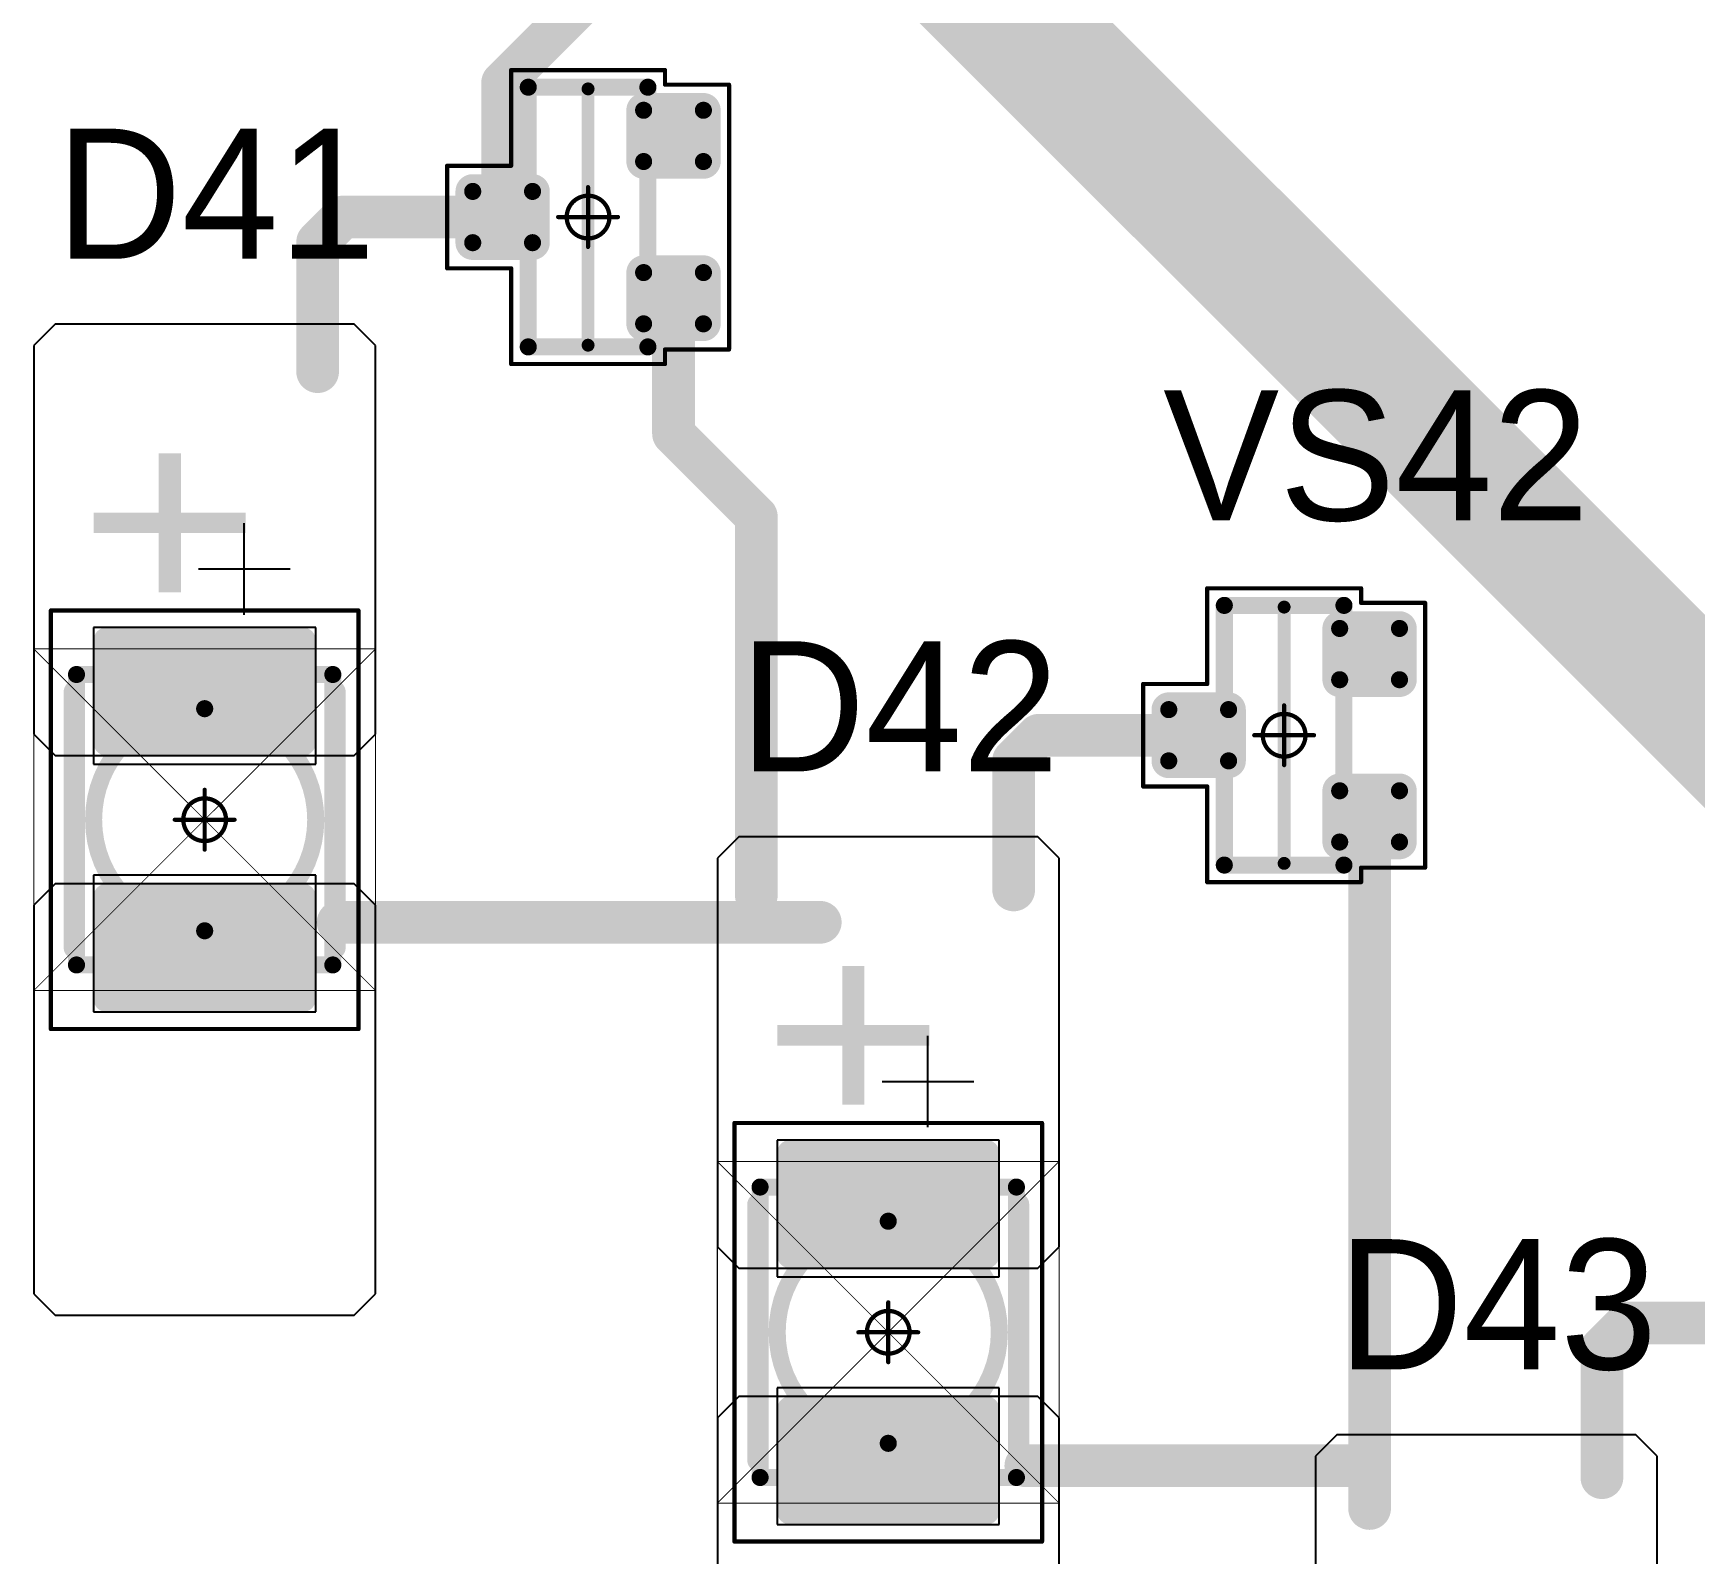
# Model space of a CAD drawing. Header units: millimetres. Extents: x 0 to 1769, y 431 to 1001.
# Drawn here: x 1496.93 to 1516.38, y 579.94 to 597.73 of the extents above; entities that cross this region are included whole.
import ezdxf

# ---------------------------------------------------------------- set-up
doc = ezdxf.new("R2010")
doc.units = ezdxf.units.MM
for name, color, linetype in [('Mechanical13', 56, 'Continuous'), ('Mechanical15', 56, 'Continuous'), ('Mechanical9', 56, 'Continuous'), ('TopLayer', 1, 'Continuous'), ('TopOverlay', 2, 'Continuous'), ('TopPaste', 8, 'Continuous'), ('TopSolder', 216, 'Continuous')]:
    doc.layers.add(name, color=color, linetype=linetype)

# ---------------------------------------------------------------- blocks, each defined once
blk = doc.blocks.new('SOT23_97')
at = {"layer": 'Mechanical13', "const_width": 0.2}
for points in [[(-0.7, 1.52), (-0.7, -1.52)], [(0.7, 1.52), (-0.7, 1.52)], [(0.7, 1.52), (0.7, -1.52)], [(0.7, -1.52), (-0.7, -1.52)]]:
    blk.add_lwpolyline(points, dxfattribs=at)
at = {"layer": 'Mechanical13', "const_width": 0.1}
for points in [[(-0.75, 1.52, 1), (-0.65, 1.52, 1)], [(-0.75, 1.52, 1), (-0.65, 1.52, 1)], [(0.65, 1.52, 1), (0.75, 1.52, 1)], [(0.65, 1.52, 1), (0.75, 1.52, 1)], [(-0.75, -1.52, 1), (-0.65, -1.52, 1)], [(-0.75, -1.52, 1), (-0.65, -1.52, 1)], [(0.65, -1.52, 1), (0.75, -1.52, 1)], [(0.65, -1.52, 1), (0.75, -1.52, 1)]]:
    blk.add_lwpolyline(points, format="xyb", close=True, dxfattribs=at)
at = {"layer": 'Mechanical15', "const_width": 0.05}
for points in [[(-0.9, 1.55), (-1.65, 1.55)], [(-1.65, 1.55), (-1.65, -1.55)], [(0.9, 1.72), (-0.9, 1.72)], [(-0.9, 1.72), (-0.9, 1.55)], [(0.9, 1.72), (0.9, 0.6)], [(1.65, 0.6), (0.9, 0.6)], [(1.65, 0.6), (1.65, -0.6)], [(0, 0.35), (0, -0.35)], [(0.35, 0), (-0.35, 0)], [(0.9, -0.6), (0.9, -1.72)], [(1.65, -0.6), (0.9, -0.6)], [(-0.9, -1.55), (-1.65, -1.55)], [(-0.9, -1.55), (-0.9, -1.72)], [(0.9, -1.72), (-0.9, -1.72)]]:
    blk.add_lwpolyline(points, dxfattribs=at)
at = {"layer": 'Mechanical15'}
for points, const_width in [([(-1.662, 1.55, 1), (-1.637, 1.55, 1)], 0.025), ([(-1.662, 1.55, 1), (-1.637, 1.55, 1)], 0.025), ([(-0.913, 1.72, 1), (-0.888, 1.72, 1)], 0.025), ([(-0.913, 1.72, 1), (-0.888, 1.72, 1)], 0.025), ([(-0.913, 1.55, 1), (-0.888, 1.55, 1)], 0.025), ([(-0.913, 1.55, 1), (-0.888, 1.55, 1)], 0.025), ([(0.888, 1.72, 1), (0.913, 1.72, 1)], 0.025), ([(0.888, 1.72, 1), (0.913, 1.72, 1)], 0.025), ([(0.888, 0.6, 1), (0.913, 0.6, 1)], 0.025), ([(0.888, 0.6, 1), (0.913, 0.6, 1)], 0.025), ([(1.637, 0.6, 1), (1.662, 0.6, 1)], 0.025), ([(1.637, 0.6, 1), (1.662, 0.6, 1)], 0.025), ([(0.25, 0, 1), (-0.25, 0, 1)], 0.05), ([(-0.012, 0.35, 1), (0.012, 0.35, 1)], 0.025), ([(-0.362, 0, 1), (-0.337, 0, 1)], 0.025), ([(-0.262, 0, 1), (-0.238, 0, 1)], 0.025), ([(0.238, 0, 1), (0.262, 0, 1)], 0.025), ([(0.337, 0, 1), (0.362, 0, 1)], 0.025), ([(-0.012, -0.35, 1), (0.012, -0.35, 1)], 0.025), ([(0.888, -0.6, 1), (0.913, -0.6, 1)], 0.025), ([(0.888, -0.6, 1), (0.913, -0.6, 1)], 0.025), ([(1.637, -0.6, 1), (1.662, -0.6, 1)], 0.025), ([(1.637, -0.6, 1), (1.662, -0.6, 1)], 0.025), ([(-1.662, -1.55, 1), (-1.637, -1.55, 1)], 0.025), ([(-1.662, -1.55, 1), (-1.637, -1.55, 1)], 0.025), ([(-0.913, -1.55, 1), (-0.888, -1.55, 1)], 0.025), ([(-0.913, -1.55, 1), (-0.888, -1.55, 1)], 0.025), ([(-0.913, -1.72, 1), (-0.888, -1.72, 1)], 0.025), ([(-0.913, -1.72, 1), (-0.888, -1.72, 1)], 0.025), ([(0.888, -1.72, 1), (0.913, -1.72, 1)], 0.025), ([(0.888, -1.72, 1), (0.913, -1.72, 1)], 0.025)]:
    blk.add_lwpolyline(points, format="xyb", close=True, dxfattribs=dict(at, const_width=const_width))
at = {"layer": 'TopLayer', "const_width": 0.1}
for points in [[(-1.4, 1.25, 1), (-1.3, 1.25, 1)], [(-0.7, 1.25, 1), (-0.6, 1.25, 1)], [(-1.4, 0.65, 1), (-1.3, 0.65, 1)], [(-0.7, 0.65, 1), (-0.6, 0.65, 1)], [(0.6, 0.3, 1), (0.7, 0.3, 1)], [(1.3, 0.3, 1), (1.4, 0.3, 1)], [(0.6, -0.3, 1), (0.7, -0.3, 1)], [(1.3, -0.3, 1), (1.4, -0.3, 1)], [(-1.4, -0.65, 1), (-1.3, -0.65, 1)], [(-0.7, -0.65, 1), (-0.6, -0.65, 1)], [(-1.4, -1.25, 1), (-1.3, -1.25, 1)], [(-0.7, -1.25, 1), (-0.6, -1.25, 1)]]:
    blk.add_lwpolyline(points, format="xyb", close=True, dxfattribs=at)
at = {"layer": 'TopLayer'}
for points in [[(-1.45, 1.25), (-1.45, 0.65), (-0.55, 1.25), (-0.55, 0.65)], [(-1.35, 1.35), (-1.35, 0.55), (-0.65, 1.35), (-0.65, 0.55)], [(0.65, 0.4), (0.65, -0.4), (1.35, 0.4), (1.35, -0.4)], [(0.55, 0.3), (0.55, -0.3), (1.45, 0.3), (1.45, -0.3)], [(-1.35, -0.55), (-1.35, -1.35), (-0.65, -0.55), (-0.65, -1.35)], [(-1.45, -0.65), (-1.45, -1.25), (-0.55, -0.65), (-0.55, -1.25)]]:
    blk.add_solid(points, dxfattribs=at)
at = {"layer": 'TopOverlay', "const_width": 0.15}
blk.add_lwpolyline([(0, 1.5), (0, -1.5)], dxfattribs=at)
at = {"layer": 'TopOverlay', "const_width": 0.075}
for points in [[(-0.038, 1.5, 1), (0.038, 1.5, 1)], [(-0.038, -1.5, 1), (0.038, -1.5, 1)]]:
    blk.add_lwpolyline(points, format="xyb", close=True, dxfattribs=at)
at = {"layer": 'TopPaste', "const_width": 0.075}
for points in [[(-1.387, 1.25, 1), (-1.313, 1.25, 1)], [(-0.687, 1.25, 1), (-0.613, 1.25, 1)], [(-1.387, 0.65, 1), (-1.313, 0.65, 1)], [(-0.687, 0.65, 1), (-0.613, 0.65, 1)], [(0.613, 0.3, 1), (0.687, 0.3, 1)], [(1.313, 0.3, 1), (1.387, 0.3, 1)], [(0.613, -0.3, 1), (0.687, -0.3, 1)], [(1.313, -0.3, 1), (1.387, -0.3, 1)], [(-1.387, -0.65, 1), (-1.313, -0.65, 1)], [(-0.687, -0.65, 1), (-0.613, -0.65, 1)], [(-1.387, -1.25, 1), (-1.313, -1.25, 1)], [(-0.687, -1.25, 1), (-0.613, -1.25, 1)]]:
    blk.add_lwpolyline(points, format="xyb", close=True, dxfattribs=at)
at = {"layer": 'TopPaste'}
for points in [[(-1.425, 1.25), (-1.425, 0.65), (-0.575, 1.25), (-0.575, 0.65)], [(-1.35, 1.325), (-1.35, 0.575), (-0.65, 1.325), (-0.65, 0.575)], [(0.575, 0.3), (0.575, -0.3), (1.425, 0.3), (1.425, -0.3)], [(0.65, 0.375), (0.65, -0.375), (1.35, 0.375), (1.35, -0.375)], [(-1.35, -0.575), (-1.35, -1.325), (-0.65, -0.575), (-0.65, -1.325)], [(-1.425, -0.65), (-1.425, -1.25), (-0.575, -0.65), (-0.575, -1.25)]]:
    blk.add_solid(points, dxfattribs=at)
at = {"layer": 'TopSolder', "const_width": 0.202}
for points in [[(-1.451, 1.25, 1), (-1.249, 1.25, 1)], [(-0.751, 1.25, 1), (-0.549, 1.25, 1)], [(-1.451, 0.65, 1), (-1.249, 0.65, 1)], [(-0.751, 0.65, 1), (-0.549, 0.65, 1)], [(0.549, 0.3, 1), (0.751, 0.3, 1)], [(1.249, 0.3, 1), (1.451, 0.3, 1)], [(0.549, -0.3, 1), (0.751, -0.3, 1)], [(1.249, -0.3, 1), (1.451, -0.3, 1)], [(-1.451, -0.65, 1), (-1.249, -0.65, 1)], [(-0.751, -0.65, 1), (-0.549, -0.65, 1)], [(-1.451, -1.25, 1), (-1.249, -1.25, 1)], [(-0.751, -1.25, 1), (-0.549, -1.25, 1)]]:
    blk.add_lwpolyline(points, format="xyb", close=True, dxfattribs=at)
at = {"layer": 'TopSolder'}
for points in [[(-1.35, 1.452), (-1.35, 0.448), (-0.65, 1.452), (-0.65, 0.448)], [(-1.552, 1.25), (-1.552, 0.65), (-0.448, 1.25), (-0.448, 0.65)], [(0.65, 0.502), (0.65, -0.502), (1.35, 0.502), (1.35, -0.502)], [(0.448, 0.3), (0.448, -0.3), (1.552, 0.3), (1.552, -0.3)], [(-1.35, -0.448), (-1.35, -1.452), (-0.65, -0.448), (-0.65, -1.452)], [(-1.552, -0.65), (-1.552, -1.25), (-0.448, -0.65), (-0.448, -1.25)]]:
    blk.add_solid(points, dxfattribs=at)
blk = doc.blocks.new('SOT23_98')
at = {"layer": 'Mechanical13', "const_width": 0.2}
for points in [[(-0.7, 1.52), (-0.7, -1.52)], [(0.7, 1.52), (-0.7, 1.52)], [(0.7, 1.52), (0.7, -1.52)], [(0.7, -1.52), (-0.7, -1.52)]]:
    blk.add_lwpolyline(points, dxfattribs=at)
at = {"layer": 'Mechanical13', "const_width": 0.1}
for points in [[(-0.75, 1.52, 1), (-0.65, 1.52, 1)], [(-0.75, 1.52, 1), (-0.65, 1.52, 1)], [(0.65, 1.52, 1), (0.75, 1.52, 1)], [(0.65, 1.52, 1), (0.75, 1.52, 1)], [(-0.75, -1.52, 1), (-0.65, -1.52, 1)], [(-0.75, -1.52, 1), (-0.65, -1.52, 1)], [(0.65, -1.52, 1), (0.75, -1.52, 1)], [(0.65, -1.52, 1), (0.75, -1.52, 1)]]:
    blk.add_lwpolyline(points, format="xyb", close=True, dxfattribs=at)
at = {"layer": 'Mechanical15', "const_width": 0.05}
for points in [[(-0.9, 1.55), (-1.65, 1.55)], [(-1.65, 1.55), (-1.65, -1.55)], [(0.9, 1.72), (-0.9, 1.72)], [(-0.9, 1.72), (-0.9, 1.55)], [(0.9, 1.72), (0.9, 0.6)], [(1.65, 0.6), (0.9, 0.6)], [(1.65, 0.6), (1.65, -0.6)], [(0, 0.35), (0, -0.35)], [(0.35, 0), (-0.35, 0)], [(0.9, -0.6), (0.9, -1.72)], [(1.65, -0.6), (0.9, -0.6)], [(-0.9, -1.55), (-1.65, -1.55)], [(-0.9, -1.55), (-0.9, -1.72)], [(0.9, -1.72), (-0.9, -1.72)]]:
    blk.add_lwpolyline(points, dxfattribs=at)
at = {"layer": 'Mechanical15'}
for points, const_width in [([(-1.662, 1.55, 1), (-1.637, 1.55, 1)], 0.025), ([(-1.662, 1.55, 1), (-1.637, 1.55, 1)], 0.025), ([(-0.913, 1.72, 1), (-0.888, 1.72, 1)], 0.025), ([(-0.913, 1.72, 1), (-0.888, 1.72, 1)], 0.025), ([(-0.913, 1.55, 1), (-0.888, 1.55, 1)], 0.025), ([(-0.913, 1.55, 1), (-0.888, 1.55, 1)], 0.025), ([(0.888, 1.72, 1), (0.913, 1.72, 1)], 0.025), ([(0.888, 1.72, 1), (0.913, 1.72, 1)], 0.025), ([(0.888, 0.6, 1), (0.913, 0.6, 1)], 0.025), ([(0.888, 0.6, 1), (0.913, 0.6, 1)], 0.025), ([(1.637, 0.6, 1), (1.662, 0.6, 1)], 0.025), ([(1.637, 0.6, 1), (1.662, 0.6, 1)], 0.025), ([(0.25, 0, 1), (-0.25, 0, 1)], 0.05), ([(-0.012, 0.35, 1), (0.012, 0.35, 1)], 0.025), ([(-0.362, 0, 1), (-0.337, 0, 1)], 0.025), ([(-0.262, 0, 1), (-0.238, 0, 1)], 0.025), ([(0.238, 0, 1), (0.262, 0, 1)], 0.025), ([(0.337, 0, 1), (0.362, 0, 1)], 0.025), ([(-0.012, -0.35, 1), (0.012, -0.35, 1)], 0.025), ([(0.888, -0.6, 1), (0.913, -0.6, 1)], 0.025), ([(0.888, -0.6, 1), (0.913, -0.6, 1)], 0.025), ([(1.637, -0.6, 1), (1.662, -0.6, 1)], 0.025), ([(1.637, -0.6, 1), (1.662, -0.6, 1)], 0.025), ([(-1.662, -1.55, 1), (-1.637, -1.55, 1)], 0.025), ([(-1.662, -1.55, 1), (-1.637, -1.55, 1)], 0.025), ([(-0.913, -1.55, 1), (-0.888, -1.55, 1)], 0.025), ([(-0.913, -1.55, 1), (-0.888, -1.55, 1)], 0.025), ([(-0.913, -1.72, 1), (-0.888, -1.72, 1)], 0.025), ([(-0.913, -1.72, 1), (-0.888, -1.72, 1)], 0.025), ([(0.888, -1.72, 1), (0.913, -1.72, 1)], 0.025), ([(0.888, -1.72, 1), (0.913, -1.72, 1)], 0.025)]:
    blk.add_lwpolyline(points, format="xyb", close=True, dxfattribs=dict(at, const_width=const_width))
at = {"layer": 'TopLayer', "const_width": 0.1}
for points in [[(-1.4, 1.25, 1), (-1.3, 1.25, 1)], [(-0.7, 1.25, 1), (-0.6, 1.25, 1)], [(-1.4, 0.65, 1), (-1.3, 0.65, 1)], [(-0.7, 0.65, 1), (-0.6, 0.65, 1)], [(0.6, 0.3, 1), (0.7, 0.3, 1)], [(1.3, 0.3, 1), (1.4, 0.3, 1)], [(0.6, -0.3, 1), (0.7, -0.3, 1)], [(1.3, -0.3, 1), (1.4, -0.3, 1)], [(-1.4, -0.65, 1), (-1.3, -0.65, 1)], [(-0.7, -0.65, 1), (-0.6, -0.65, 1)], [(-1.4, -1.25, 1), (-1.3, -1.25, 1)], [(-0.7, -1.25, 1), (-0.6, -1.25, 1)]]:
    blk.add_lwpolyline(points, format="xyb", close=True, dxfattribs=at)
at = {"layer": 'TopLayer'}
for points in [[(-1.45, 1.25), (-1.45, 0.65), (-0.55, 1.25), (-0.55, 0.65)], [(-1.35, 1.35), (-1.35, 0.55), (-0.65, 1.35), (-0.65, 0.55)], [(0.65, 0.4), (0.65, -0.4), (1.35, 0.4), (1.35, -0.4)], [(0.55, 0.3), (0.55, -0.3), (1.45, 0.3), (1.45, -0.3)], [(-1.35, -0.55), (-1.35, -1.35), (-0.65, -0.55), (-0.65, -1.35)], [(-1.45, -0.65), (-1.45, -1.25), (-0.55, -0.65), (-0.55, -1.25)]]:
    blk.add_solid(points, dxfattribs=at)
at = {"layer": 'TopOverlay', "const_width": 0.15}
blk.add_lwpolyline([(0, 1.5), (0, -1.5)], dxfattribs=at)
at = {"layer": 'TopOverlay', "const_width": 0.075}
for points in [[(-0.038, 1.5, 1), (0.038, 1.5, 1)], [(-0.038, -1.5, 1), (0.038, -1.5, 1)]]:
    blk.add_lwpolyline(points, format="xyb", close=True, dxfattribs=at)
at = {"layer": 'TopPaste', "const_width": 0.075}
for points in [[(-1.387, 1.25, 1), (-1.313, 1.25, 1)], [(-0.687, 1.25, 1), (-0.613, 1.25, 1)], [(-1.387, 0.65, 1), (-1.313, 0.65, 1)], [(-0.687, 0.65, 1), (-0.613, 0.65, 1)], [(0.613, 0.3, 1), (0.687, 0.3, 1)], [(1.313, 0.3, 1), (1.387, 0.3, 1)], [(0.613, -0.3, 1), (0.687, -0.3, 1)], [(1.313, -0.3, 1), (1.387, -0.3, 1)], [(-1.387, -0.65, 1), (-1.313, -0.65, 1)], [(-0.687, -0.65, 1), (-0.613, -0.65, 1)], [(-1.387, -1.25, 1), (-1.313, -1.25, 1)], [(-0.687, -1.25, 1), (-0.613, -1.25, 1)]]:
    blk.add_lwpolyline(points, format="xyb", close=True, dxfattribs=at)
at = {"layer": 'TopPaste'}
for points in [[(-1.425, 1.25), (-1.425, 0.65), (-0.575, 1.25), (-0.575, 0.65)], [(-1.35, 1.325), (-1.35, 0.575), (-0.65, 1.325), (-0.65, 0.575)], [(0.575, 0.3), (0.575, -0.3), (1.425, 0.3), (1.425, -0.3)], [(0.65, 0.375), (0.65, -0.375), (1.35, 0.375), (1.35, -0.375)], [(-1.35, -0.575), (-1.35, -1.325), (-0.65, -0.575), (-0.65, -1.325)], [(-1.425, -0.65), (-1.425, -1.25), (-0.575, -0.65), (-0.575, -1.25)]]:
    blk.add_solid(points, dxfattribs=at)
at = {"layer": 'TopSolder', "const_width": 0.202}
for points in [[(-1.451, 1.25, 1), (-1.249, 1.25, 1)], [(-0.751, 1.25, 1), (-0.549, 1.25, 1)], [(-1.451, 0.65, 1), (-1.249, 0.65, 1)], [(-0.751, 0.65, 1), (-0.549, 0.65, 1)], [(0.549, 0.3, 1), (0.751, 0.3, 1)], [(1.249, 0.3, 1), (1.451, 0.3, 1)], [(0.549, -0.3, 1), (0.751, -0.3, 1)], [(1.249, -0.3, 1), (1.451, -0.3, 1)], [(-1.451, -0.65, 1), (-1.249, -0.65, 1)], [(-0.751, -0.65, 1), (-0.549, -0.65, 1)], [(-1.451, -1.25, 1), (-1.249, -1.25, 1)], [(-0.751, -1.25, 1), (-0.549, -1.25, 1)]]:
    blk.add_lwpolyline(points, format="xyb", close=True, dxfattribs=at)
at = {"layer": 'TopSolder'}
for points in [[(-1.35, 1.452), (-1.35, 0.448), (-0.65, 1.452), (-0.65, 0.448)], [(-1.552, 1.25), (-1.552, 0.65), (-0.448, 1.25), (-0.448, 0.65)], [(0.65, 0.502), (0.65, -0.502), (1.35, 0.502), (1.35, -0.502)], [(0.448, 0.3), (0.448, -0.3), (1.552, 0.3), (1.552, -0.3)], [(-1.35, -0.448), (-1.35, -1.452), (-0.65, -0.448), (-0.65, -1.452)], [(-1.552, -0.65), (-1.552, -1.25), (-0.448, -0.65), (-0.448, -1.25)]]:
    blk.add_solid(points, dxfattribs=at)
blk = doc.blocks.new('T66G_284')
at = {"layer": 'Mechanical13'}
for p, q in [((2.936, 0.071), (2.936, -1)), ((2.4, -0.464), (3.471, -0.464))]:
    blk.add_line(p, q, dxfattribs=at)
at = {"layer": 'Mechanical13', "const_width": 0.2}
for points in [[(-1.7, 1.5), (1.7, 1.5)], [(-1.7, 1.5), (-1.7, -1.5)], [(1.7, 1.5), (1.7, -1.5)], [(-1.7, -1.5), (1.7, -1.5)]]:
    blk.add_lwpolyline(points, dxfattribs=at)
at = {"layer": 'Mechanical13'}
for points, const_width in [([(-1.75, 1.5, 1), (-1.65, 1.5, 1)], 0.1), ([(-1.75, 1.5, 1), (-1.65, 1.5, 1)], 0.1), ([(1.65, 1.5, 1), (1.75, 1.5, 1)], 0.1), ([(1.65, 1.5, 1), (1.75, 1.5, 1)], 0.1), ([(1.3, 0, 1), (-1.3, 0, 1)], 0.2), ([(-1.35, 0, 1), (-1.25, 0, 1)], 0.1), ([(1.25, 0, 1), (1.35, 0, 1)], 0.1), ([(-1.75, -1.5, 1), (-1.65, -1.5, 1)], 0.1), ([(-1.75, -1.5, 1), (-1.65, -1.5, 1)], 0.1), ([(1.65, -1.5, 1), (1.75, -1.5, 1)], 0.1), ([(1.65, -1.5, 1), (1.75, -1.5, 1)], 0.1)]:
    blk.add_lwpolyline(points, format="xyb", close=True, dxfattribs=dict(at, const_width=const_width))
at = {"layer": 'Mechanical15', "const_width": 0.05}
for points in [[(-2.45, 1.8), (-2.45, -1.8)], [(-2.45, 1.8), (2.45, 1.8)], [(2.45, 1.8), (2.45, -1.8)], [(0, 0.35), (0, -0.35)], [(-0.35, 0), (0.35, 0)], [(-2.45, -1.8), (2.45, -1.8)]]:
    blk.add_lwpolyline(points, dxfattribs=at)
at = {"layer": 'Mechanical15'}
for points, const_width in [([(-2.462, 1.8, 1), (-2.438, 1.8, 1)], 0.025), ([(-2.462, 1.8, 1), (-2.438, 1.8, 1)], 0.025), ([(2.438, 1.8, 1), (2.462, 1.8, 1)], 0.025), ([(2.438, 1.8, 1), (2.462, 1.8, 1)], 0.025), ([(0.25, 0, 1), (-0.25, 0, 1)], 0.05), ([(-0.012, 0.35, 1), (0.012, 0.35, 1)], 0.025), ([(-0.362, 0, 1), (-0.337, 0, 1)], 0.025), ([(-0.262, 0, 1), (-0.238, 0, 1)], 0.025), ([(0.238, 0, 1), (0.262, 0, 1)], 0.025), ([(0.337, 0, 1), (0.362, 0, 1)], 0.025), ([(-0.012, -0.35, 1), (0.012, -0.35, 1)], 0.025), ([(-2.462, -1.8, 1), (-2.438, -1.8, 1)], 0.025), ([(-2.462, -1.8, 1), (-2.438, -1.8, 1)], 0.025), ([(2.438, -1.8, 1), (2.462, -1.8, 1)], 0.025), ([(2.438, -1.8, 1), (2.462, -1.8, 1)], 0.025)]:
    blk.add_lwpolyline(points, format="xyb", close=True, dxfattribs=dict(at, const_width=const_width))
at = {"layer": 'TopLayer'}
for p, q in [((-5.55, 2), (-5.8, 1.75)), ((-1, 2), (-5.55, 2)), ((-0.75, 1.75), (-1, 2)), ((1, 2), (0.75, 1.75)), ((5.55, 2), (1, 2)), ((5.8, 1.75), (5.55, 2)), ((-5.8, 1.75), (-5.8, -1.75)), ((-0.75, -1.75), (-0.75, 1.75)), ((0.75, 1.75), (0.75, -1.75)), ((5.8, -1.75), (5.8, 1.75)), ((-5.8, -1.75), (-5.55, -2)), ((-1, -2), (-0.75, -1.75)), ((0.75, -1.75), (1, -2)), ((5.55, -2), (5.8, -1.75)), ((-5.55, -2), (-1, -2)), ((1, -2), (5.55, -2))]:
    blk.add_line(p, q, dxfattribs=at)
at = {"layer": 'TopLayer', "const_width": 0.15}
for points in [[(-2.175, 1.15, 1), (-2.025, 1.15, 1)], [(-0.975, 1.15, 1), (-0.825, 1.15, 1)], [(0.825, 1.15, 1), (0.975, 1.15, 1)], [(2.025, 1.15, 1), (2.175, 1.15, 1)], [(-2.175, -1.15, 1), (-2.025, -1.15, 1)], [(-0.975, -1.15, 1), (-0.825, -1.15, 1)], [(0.825, -1.15, 1), (0.975, -1.15, 1)], [(2.025, -1.15, 1), (2.175, -1.15, 1)]]:
    blk.add_lwpolyline(points, format="xyb", close=True, dxfattribs=at)
at = {"layer": 'TopLayer'}
for points in [[(-0.9, 1.3), (-2.1, 1.3), (-0.9, -1.3), (-2.1, -1.3)], [(2.1, 1.3), (0.9, 1.3), (2.1, -1.3), (0.9, -1.3)], [(-0.75, 1.15), (-2.25, 1.15), (-0.75, -1.15), (-2.25, -1.15)], [(2.25, 1.15), (0.75, 1.15), (2.25, -1.15), (0.75, -1.15)]]:
    blk.add_solid(points, dxfattribs=at)
at = {"layer": 'TopOverlay', "const_width": 0.25}
for points in [[(-1.5, 1.525), (1.5, 1.525)], [(-1.5, -1.525), (1.5, -1.525)]]:
    blk.add_lwpolyline(points, dxfattribs=at)
at = {"layer": 'TopOverlay', "const_width": 0.125}
for points in [[(-1.562, 1.525, 1), (-1.438, 1.525, 1)], [(1.438, 1.525, 1), (1.562, 1.525, 1)], [(-1.562, -1.525, 1), (-1.438, -1.525, 1)], [(1.438, -1.525, 1), (1.562, -1.525, 1)]]:
    blk.add_lwpolyline(points, format="xyb", close=True, dxfattribs=at)
at = {"layer": 'TopPaste', "const_width": 0.125}
for points in [[(-2.163, 1.15, 1), (-2.038, 1.15, 1)], [(-0.963, 1.15, 1), (-0.838, 1.15, 1)], [(0.838, 1.15, 1), (0.963, 1.15, 1)], [(2.038, 1.15, 1), (2.163, 1.15, 1)], [(-2.163, -1.15, 1), (-2.038, -1.15, 1)], [(-0.963, -1.15, 1), (-0.838, -1.15, 1)], [(0.838, -1.15, 1), (0.963, -1.15, 1)], [(2.038, -1.15, 1), (2.163, -1.15, 1)]]:
    blk.add_lwpolyline(points, format="xyb", close=True, dxfattribs=at)
at = {"layer": 'TopPaste'}
for points in [[(-0.9, 1.275), (-2.1, 1.275), (-0.9, -1.275), (-2.1, -1.275)], [(2.1, 1.275), (0.9, 1.275), (2.1, -1.275), (0.9, -1.275)], [(-0.775, 1.15), (-2.225, 1.15), (-0.775, -1.15), (-2.225, -1.15)], [(2.225, 1.15), (0.775, 1.15), (2.225, -1.15), (0.775, -1.15)]]:
    blk.add_solid(points, dxfattribs=at)
at = {"layer": 'TopSolder'}
for p, q in [((-2.25, 1.3), (-2.25, -1.3)), ((-0.65, 1.3), (-2.25, 1.3)), ((-0.65, -1.3), (-0.65, 1.3)), ((0.65, 1.3), (0.65, -1.3)), ((2.25, 1.3), (0.65, 1.3)), ((2.25, -1.3), (2.25, 1.3)), ((-2.25, -1.3), (-0.65, -1.3)), ((0.65, -1.3), (2.25, -1.3))]:
    blk.add_line(p, q, dxfattribs=at)
at = {"layer": 'TopOverlay'}
blk.add_text('+', height=2.5, dxfattribs=at).set_placement((2.5, -0.8))
blk = doc.blocks.new('T66G_285')
at = {"layer": 'Mechanical13'}
for p, q in [((2.936, 0.071), (2.936, -1)), ((2.4, -0.464), (3.471, -0.464))]:
    blk.add_line(p, q, dxfattribs=at)
at = {"layer": 'Mechanical13', "const_width": 0.2}
for points in [[(-1.7, 1.5), (1.7, 1.5)], [(-1.7, 1.5), (-1.7, -1.5)], [(1.7, 1.5), (1.7, -1.5)], [(-1.7, -1.5), (1.7, -1.5)]]:
    blk.add_lwpolyline(points, dxfattribs=at)
at = {"layer": 'Mechanical13'}
for points, const_width in [([(-1.75, 1.5, 1), (-1.65, 1.5, 1)], 0.1), ([(-1.75, 1.5, 1), (-1.65, 1.5, 1)], 0.1), ([(1.65, 1.5, 1), (1.75, 1.5, 1)], 0.1), ([(1.65, 1.5, 1), (1.75, 1.5, 1)], 0.1), ([(1.3, 0, 1), (-1.3, 0, 1)], 0.2), ([(-1.35, 0, 1), (-1.25, 0, 1)], 0.1), ([(1.25, 0, 1), (1.35, 0, 1)], 0.1), ([(-1.75, -1.5, 1), (-1.65, -1.5, 1)], 0.1), ([(-1.75, -1.5, 1), (-1.65, -1.5, 1)], 0.1), ([(1.65, -1.5, 1), (1.75, -1.5, 1)], 0.1), ([(1.65, -1.5, 1), (1.75, -1.5, 1)], 0.1)]:
    blk.add_lwpolyline(points, format="xyb", close=True, dxfattribs=dict(at, const_width=const_width))
at = {"layer": 'Mechanical15', "const_width": 0.05}
for points in [[(-2.45, 1.8), (-2.45, -1.8)], [(-2.45, 1.8), (2.45, 1.8)], [(2.45, 1.8), (2.45, -1.8)], [(0, 0.35), (0, -0.35)], [(-0.35, 0), (0.35, 0)], [(-2.45, -1.8), (2.45, -1.8)]]:
    blk.add_lwpolyline(points, dxfattribs=at)
at = {"layer": 'Mechanical15'}
for points, const_width in [([(-2.462, 1.8, 1), (-2.438, 1.8, 1)], 0.025), ([(-2.462, 1.8, 1), (-2.438, 1.8, 1)], 0.025), ([(2.438, 1.8, 1), (2.462, 1.8, 1)], 0.025), ([(2.438, 1.8, 1), (2.462, 1.8, 1)], 0.025), ([(0.25, 0, 1), (-0.25, 0, 1)], 0.05), ([(-0.012, 0.35, 1), (0.012, 0.35, 1)], 0.025), ([(-0.362, 0, 1), (-0.337, 0, 1)], 0.025), ([(-0.262, 0, 1), (-0.238, 0, 1)], 0.025), ([(0.238, 0, 1), (0.262, 0, 1)], 0.025), ([(0.337, 0, 1), (0.362, 0, 1)], 0.025), ([(-0.012, -0.35, 1), (0.012, -0.35, 1)], 0.025), ([(-2.462, -1.8, 1), (-2.438, -1.8, 1)], 0.025), ([(-2.462, -1.8, 1), (-2.438, -1.8, 1)], 0.025), ([(2.438, -1.8, 1), (2.462, -1.8, 1)], 0.025), ([(2.438, -1.8, 1), (2.462, -1.8, 1)], 0.025)]:
    blk.add_lwpolyline(points, format="xyb", close=True, dxfattribs=dict(at, const_width=const_width))
at = {"layer": 'TopLayer'}
for p, q in [((-5.55, 2), (-5.8, 1.75)), ((-1, 2), (-5.55, 2)), ((-0.75, 1.75), (-1, 2)), ((1, 2), (0.75, 1.75)), ((5.55, 2), (1, 2)), ((5.8, 1.75), (5.55, 2)), ((-5.8, 1.75), (-5.8, -1.75)), ((-0.75, -1.75), (-0.75, 1.75)), ((0.75, 1.75), (0.75, -1.75)), ((5.8, -1.75), (5.8, 1.75)), ((-5.8, -1.75), (-5.55, -2)), ((-1, -2), (-0.75, -1.75)), ((0.75, -1.75), (1, -2)), ((5.55, -2), (5.8, -1.75)), ((-5.55, -2), (-1, -2)), ((1, -2), (5.55, -2))]:
    blk.add_line(p, q, dxfattribs=at)
at = {"layer": 'TopLayer', "const_width": 0.15}
for points in [[(-2.175, 1.15, 1), (-2.025, 1.15, 1)], [(-0.975, 1.15, 1), (-0.825, 1.15, 1)], [(0.825, 1.15, 1), (0.975, 1.15, 1)], [(2.025, 1.15, 1), (2.175, 1.15, 1)], [(-2.175, -1.15, 1), (-2.025, -1.15, 1)], [(-0.975, -1.15, 1), (-0.825, -1.15, 1)], [(0.825, -1.15, 1), (0.975, -1.15, 1)], [(2.025, -1.15, 1), (2.175, -1.15, 1)]]:
    blk.add_lwpolyline(points, format="xyb", close=True, dxfattribs=at)
at = {"layer": 'TopLayer'}
for points in [[(-0.9, 1.3), (-2.1, 1.3), (-0.9, -1.3), (-2.1, -1.3)], [(2.1, 1.3), (0.9, 1.3), (2.1, -1.3), (0.9, -1.3)], [(-0.75, 1.15), (-2.25, 1.15), (-0.75, -1.15), (-2.25, -1.15)], [(2.25, 1.15), (0.75, 1.15), (2.25, -1.15), (0.75, -1.15)]]:
    blk.add_solid(points, dxfattribs=at)
at = {"layer": 'TopOverlay', "const_width": 0.25}
for points in [[(-1.5, 1.525), (1.5, 1.525)], [(-1.5, -1.525), (1.5, -1.525)]]:
    blk.add_lwpolyline(points, dxfattribs=at)
at = {"layer": 'TopOverlay', "const_width": 0.125}
for points in [[(-1.562, 1.525, 1), (-1.438, 1.525, 1)], [(1.438, 1.525, 1), (1.562, 1.525, 1)], [(-1.562, -1.525, 1), (-1.438, -1.525, 1)], [(1.438, -1.525, 1), (1.562, -1.525, 1)]]:
    blk.add_lwpolyline(points, format="xyb", close=True, dxfattribs=at)
at = {"layer": 'TopPaste', "const_width": 0.125}
for points in [[(-2.163, 1.15, 1), (-2.038, 1.15, 1)], [(-0.963, 1.15, 1), (-0.838, 1.15, 1)], [(0.838, 1.15, 1), (0.963, 1.15, 1)], [(2.038, 1.15, 1), (2.163, 1.15, 1)], [(-2.163, -1.15, 1), (-2.038, -1.15, 1)], [(-0.963, -1.15, 1), (-0.838, -1.15, 1)], [(0.838, -1.15, 1), (0.963, -1.15, 1)], [(2.038, -1.15, 1), (2.163, -1.15, 1)]]:
    blk.add_lwpolyline(points, format="xyb", close=True, dxfattribs=at)
at = {"layer": 'TopPaste'}
for points in [[(-0.9, 1.275), (-2.1, 1.275), (-0.9, -1.275), (-2.1, -1.275)], [(2.1, 1.275), (0.9, 1.275), (2.1, -1.275), (0.9, -1.275)], [(-0.775, 1.15), (-2.225, 1.15), (-0.775, -1.15), (-2.225, -1.15)], [(2.225, 1.15), (0.775, 1.15), (2.225, -1.15), (0.775, -1.15)]]:
    blk.add_solid(points, dxfattribs=at)
at = {"layer": 'TopSolder'}
for p, q in [((-2.25, 1.3), (-2.25, -1.3)), ((-0.65, 1.3), (-2.25, 1.3)), ((-0.65, -1.3), (-0.65, 1.3)), ((0.65, 1.3), (0.65, -1.3)), ((2.25, 1.3), (0.65, 1.3)), ((2.25, -1.3), (2.25, 1.3)), ((-2.25, -1.3), (-0.65, -1.3)), ((0.65, -1.3), (2.25, -1.3))]:
    blk.add_line(p, q, dxfattribs=at)
at = {"layer": 'TopOverlay'}
blk.add_text('+', height=2.5, dxfattribs=at).set_placement((2.5, -0.8))
blk = doc.blocks.new('T66G_286')
at = {"layer": 'Mechanical13'}
for p, q in [((2.936, 0.071), (2.936, -1)), ((2.4, -0.464), (3.471, -0.464))]:
    blk.add_line(p, q, dxfattribs=at)
at = {"layer": 'Mechanical13', "const_width": 0.2}
for points in [[(-1.7, 1.5), (1.7, 1.5)], [(-1.7, 1.5), (-1.7, -1.5)], [(1.7, 1.5), (1.7, -1.5)], [(-1.7, -1.5), (1.7, -1.5)]]:
    blk.add_lwpolyline(points, dxfattribs=at)
at = {"layer": 'Mechanical13'}
for points, const_width in [([(-1.75, 1.5, 1), (-1.65, 1.5, 1)], 0.1), ([(-1.75, 1.5, 1), (-1.65, 1.5, 1)], 0.1), ([(1.65, 1.5, 1), (1.75, 1.5, 1)], 0.1), ([(1.65, 1.5, 1), (1.75, 1.5, 1)], 0.1), ([(1.3, 0, 1), (-1.3, 0, 1)], 0.2), ([(-1.35, 0, 1), (-1.25, 0, 1)], 0.1), ([(1.25, 0, 1), (1.35, 0, 1)], 0.1), ([(-1.75, -1.5, 1), (-1.65, -1.5, 1)], 0.1), ([(-1.75, -1.5, 1), (-1.65, -1.5, 1)], 0.1), ([(1.65, -1.5, 1), (1.75, -1.5, 1)], 0.1), ([(1.65, -1.5, 1), (1.75, -1.5, 1)], 0.1)]:
    blk.add_lwpolyline(points, format="xyb", close=True, dxfattribs=dict(at, const_width=const_width))
at = {"layer": 'Mechanical15', "const_width": 0.05}
for points in [[(-2.45, 1.8), (-2.45, -1.8)], [(-2.45, 1.8), (2.45, 1.8)], [(2.45, 1.8), (2.45, -1.8)], [(0, 0.35), (0, -0.35)], [(-0.35, 0), (0.35, 0)], [(-2.45, -1.8), (2.45, -1.8)]]:
    blk.add_lwpolyline(points, dxfattribs=at)
at = {"layer": 'Mechanical15'}
for points, const_width in [([(-2.462, 1.8, 1), (-2.438, 1.8, 1)], 0.025), ([(-2.462, 1.8, 1), (-2.438, 1.8, 1)], 0.025), ([(2.438, 1.8, 1), (2.462, 1.8, 1)], 0.025), ([(2.438, 1.8, 1), (2.462, 1.8, 1)], 0.025), ([(0.25, 0, 1), (-0.25, 0, 1)], 0.05), ([(-0.012, 0.35, 1), (0.012, 0.35, 1)], 0.025), ([(-0.362, 0, 1), (-0.337, 0, 1)], 0.025), ([(-0.262, 0, 1), (-0.238, 0, 1)], 0.025), ([(0.238, 0, 1), (0.262, 0, 1)], 0.025), ([(0.337, 0, 1), (0.362, 0, 1)], 0.025), ([(-0.012, -0.35, 1), (0.012, -0.35, 1)], 0.025), ([(-2.462, -1.8, 1), (-2.438, -1.8, 1)], 0.025), ([(-2.462, -1.8, 1), (-2.438, -1.8, 1)], 0.025), ([(2.438, -1.8, 1), (2.462, -1.8, 1)], 0.025), ([(2.438, -1.8, 1), (2.462, -1.8, 1)], 0.025)]:
    blk.add_lwpolyline(points, format="xyb", close=True, dxfattribs=dict(at, const_width=const_width))
at = {"layer": 'TopLayer'}
for p, q in [((-5.55, 2), (-5.8, 1.75)), ((-1, 2), (-5.55, 2)), ((-0.75, 1.75), (-1, 2)), ((1, 2), (0.75, 1.75)), ((5.55, 2), (1, 2)), ((5.8, 1.75), (5.55, 2)), ((-5.8, 1.75), (-5.8, -1.75)), ((-0.75, -1.75), (-0.75, 1.75)), ((0.75, 1.75), (0.75, -1.75)), ((5.8, -1.75), (5.8, 1.75)), ((-5.8, -1.75), (-5.55, -2)), ((-1, -2), (-0.75, -1.75)), ((0.75, -1.75), (1, -2)), ((5.55, -2), (5.8, -1.75)), ((-5.55, -2), (-1, -2)), ((1, -2), (5.55, -2))]:
    blk.add_line(p, q, dxfattribs=at)
at = {"layer": 'TopLayer', "const_width": 0.15}
for points in [[(-2.175, 1.15, 1), (-2.025, 1.15, 1)], [(-0.975, 1.15, 1), (-0.825, 1.15, 1)], [(0.825, 1.15, 1), (0.975, 1.15, 1)], [(2.025, 1.15, 1), (2.175, 1.15, 1)], [(-2.175, -1.15, 1), (-2.025, -1.15, 1)], [(-0.975, -1.15, 1), (-0.825, -1.15, 1)], [(0.825, -1.15, 1), (0.975, -1.15, 1)], [(2.025, -1.15, 1), (2.175, -1.15, 1)]]:
    blk.add_lwpolyline(points, format="xyb", close=True, dxfattribs=at)
at = {"layer": 'TopLayer'}
for points in [[(-0.9, 1.3), (-2.1, 1.3), (-0.9, -1.3), (-2.1, -1.3)], [(2.1, 1.3), (0.9, 1.3), (2.1, -1.3), (0.9, -1.3)], [(-0.75, 1.15), (-2.25, 1.15), (-0.75, -1.15), (-2.25, -1.15)], [(2.25, 1.15), (0.75, 1.15), (2.25, -1.15), (0.75, -1.15)]]:
    blk.add_solid(points, dxfattribs=at)
at = {"layer": 'TopOverlay', "const_width": 0.25}
for points in [[(-1.5, 1.525), (1.5, 1.525)], [(-1.5, -1.525), (1.5, -1.525)]]:
    blk.add_lwpolyline(points, dxfattribs=at)
at = {"layer": 'TopOverlay', "const_width": 0.125}
for points in [[(-1.562, 1.525, 1), (-1.438, 1.525, 1)], [(1.438, 1.525, 1), (1.562, 1.525, 1)], [(-1.562, -1.525, 1), (-1.438, -1.525, 1)], [(1.438, -1.525, 1), (1.562, -1.525, 1)]]:
    blk.add_lwpolyline(points, format="xyb", close=True, dxfattribs=at)
at = {"layer": 'TopPaste', "const_width": 0.125}
for points in [[(-2.163, 1.15, 1), (-2.038, 1.15, 1)], [(-0.963, 1.15, 1), (-0.838, 1.15, 1)], [(0.838, 1.15, 1), (0.963, 1.15, 1)], [(2.038, 1.15, 1), (2.163, 1.15, 1)], [(-2.163, -1.15, 1), (-2.038, -1.15, 1)], [(-0.963, -1.15, 1), (-0.838, -1.15, 1)], [(0.838, -1.15, 1), (0.963, -1.15, 1)], [(2.038, -1.15, 1), (2.163, -1.15, 1)]]:
    blk.add_lwpolyline(points, format="xyb", close=True, dxfattribs=at)
at = {"layer": 'TopPaste'}
for points in [[(-0.9, 1.275), (-2.1, 1.275), (-0.9, -1.275), (-2.1, -1.275)], [(2.1, 1.275), (0.9, 1.275), (2.1, -1.275), (0.9, -1.275)], [(-0.775, 1.15), (-2.225, 1.15), (-0.775, -1.15), (-2.225, -1.15)], [(2.225, 1.15), (0.775, 1.15), (2.225, -1.15), (0.775, -1.15)]]:
    blk.add_solid(points, dxfattribs=at)
at = {"layer": 'TopSolder'}
for p, q in [((-2.25, 1.3), (-2.25, -1.3)), ((-0.65, 1.3), (-2.25, 1.3)), ((-0.65, -1.3), (-0.65, 1.3)), ((0.65, 1.3), (0.65, -1.3)), ((2.25, 1.3), (0.65, 1.3)), ((2.25, -1.3), (2.25, 1.3)), ((-2.25, -1.3), (-0.65, -1.3)), ((0.65, -1.3), (2.25, -1.3))]:
    blk.add_line(p, q, dxfattribs=at)
at = {"layer": 'TopOverlay'}
blk.add_text('+', height=2.5, dxfattribs=at).set_placement((2.5, -0.8))

msp = doc.modelspace()

# ---------------------------------------------------------------- linework, layer by layer
at = {"layer": 'Mechanical9'}
for points, const_width in [([(1496.94, 586.528), (1496.94, 590.528)], 0.0127), ([(1496.94, 590.528), (1500.94, 590.528)], 0.0127), ([(1496.94, 590.528), (1500.94, 586.528)], 0.01), ([(1496.94, 586.528), (1500.94, 590.528)], 0.01), ([(1500.94, 586.528), (1500.94, 590.528)], 0.0127), ([(1496.94, 586.528), (1500.94, 586.528)], 0.0127), ([(1504.94, 580.528), (1504.94, 584.528)], 0.0127), ([(1504.94, 584.528), (1508.94, 584.528)], 0.0127), ([(1504.94, 584.528), (1508.94, 580.528)], 0.01), ([(1504.94, 580.528), (1508.94, 584.528)], 0.01), ([(1508.94, 580.528), (1508.94, 584.528)], 0.0127), ([(1504.94, 580.528), (1508.94, 580.528)], 0.0127)]:
    msp.add_lwpolyline(points, dxfattribs=dict(at, const_width=const_width))
for points, const_width in [([(1496.937, 590.528, 1), (1496.943, 590.528, 1)], 0.00635), ([(1496.937, 590.528, 1), (1496.943, 590.528, 1)], 0.00635), ([(1496.938, 590.528, 1), (1496.943, 590.528, 1)], 0.005), ([(1500.937, 590.528, 1), (1500.943, 590.528, 1)], 0.00635), ([(1500.937, 590.528, 1), (1500.943, 590.528, 1)], 0.00635), ([(1500.938, 590.528, 1), (1500.943, 590.528, 1)], 0.005), ([(1496.937, 586.528, 1), (1496.943, 586.528, 1)], 0.00635), ([(1496.937, 586.528, 1), (1496.943, 586.528, 1)], 0.00635), ([(1496.938, 586.528, 1), (1496.943, 586.528, 1)], 0.005), ([(1500.937, 586.528, 1), (1500.943, 586.528, 1)], 0.00635), ([(1500.937, 586.528, 1), (1500.943, 586.528, 1)], 0.00635), ([(1500.938, 586.528, 1), (1500.943, 586.528, 1)], 0.005), ([(1504.937, 584.528, 1), (1504.943, 584.528, 1)], 0.00635), ([(1504.937, 584.528, 1), (1504.943, 584.528, 1)], 0.00635), ([(1504.938, 584.528, 1), (1504.943, 584.528, 1)], 0.005), ([(1508.937, 584.528, 1), (1508.943, 584.528, 1)], 0.00635), ([(1508.937, 584.528, 1), (1508.943, 584.528, 1)], 0.00635), ([(1508.938, 584.528, 1), (1508.943, 584.528, 1)], 0.005), ([(1504.937, 580.528, 1), (1504.943, 580.528, 1)], 0.00635), ([(1504.937, 580.528, 1), (1504.943, 580.528, 1)], 0.00635), ([(1504.938, 580.528, 1), (1504.943, 580.528, 1)], 0.005), ([(1508.937, 580.528, 1), (1508.943, 580.528, 1)], 0.00635), ([(1508.937, 580.528, 1), (1508.943, 580.528, 1)], 0.00635), ([(1508.938, 580.528, 1), (1508.943, 580.528, 1)], 0.005)]:
    msp.add_lwpolyline(points, format="xyb", close=True, dxfattribs=dict(at, const_width=const_width))
at = {"layer": 'TopLayer'}
for points, const_width in [([(1505.782, 600.511), (1526.642, 579.651)], 1.6), ([(1502.427, 597.156), (1505.782, 600.511)], 0.5), ([(1502.427, 595.583), (1502.427, 597.156)], 0.5), ([(1500.262, 595.289), (1500.556, 595.583)], 0.5), ([(1500.556, 595.583), (1502.427, 595.583)], 0.5), ([(1500.262, 593.773), (1500.262, 595.289)], 0.5), ([(1504.427, 593.046), (1504.427, 594.633)], 0.5), ([(1504.427, 593.046), (1505.396, 592.077)], 0.5), ([(1505.396, 587.644), (1505.396, 592.077)], 0.5), ([(1508.408, 589.223), (1508.702, 589.517)], 0.5), ([(1508.702, 589.517), (1510.573, 589.517)], 0.5), ([(1508.408, 587.706), (1508.408, 589.223)], 0.5), ([(1512.573, 580.965), (1512.573, 588.567)], 0.5), ([(1500.502, 587.327), (1506.144, 587.327)], 0.5), ([(1515.292, 582.342), (1515.586, 582.636)], 0.5), ([(1515.586, 582.636), (1517.457, 582.636)], 0.5), ([(1515.292, 580.826), (1515.292, 582.342)], 0.5), ([(1508.55, 580.965), (1512.573, 580.965)], 0.5), ([(1512.573, 580.465), (1512.573, 580.965)], 0.5)]:
    msp.add_lwpolyline(points, dxfattribs=dict(at, const_width=const_width))
at = {"layer": 'TopLayer', "const_width": 0.25}
for points in [[(1502.302, 597.156, 1), (1502.552, 597.156, 1)], [(1502.302, 597.156, 1), (1502.552, 597.156, 1)], [(1500.431, 595.583, 1), (1500.681, 595.583, 1)], [(1500.431, 595.583, 1), (1500.681, 595.583, 1)], [(1502.302, 595.583, 1), (1502.552, 595.583, 1)], [(1502.302, 595.583, 1), (1502.552, 595.583, 1)], [(1500.137, 595.289, 1), (1500.387, 595.289, 1)], [(1500.137, 595.289, 1), (1500.387, 595.289, 1)], [(1504.302, 594.633, 1), (1504.552, 594.633, 1)], [(1500.137, 593.773, 1), (1500.387, 593.773, 1)], [(1504.302, 593.046, 1), (1504.552, 593.046, 1)], [(1504.302, 593.046, 1), (1504.552, 593.046, 1)], [(1505.271, 592.077, 1), (1505.521, 592.077, 1)], [(1505.271, 592.077, 1), (1505.521, 592.077, 1)], [(1508.577, 589.517, 1), (1508.827, 589.517, 1)], [(1508.577, 589.517, 1), (1508.827, 589.517, 1)], [(1510.448, 589.517, 1), (1510.698, 589.517, 1)], [(1508.283, 589.223, 1), (1508.533, 589.223, 1)], [(1508.283, 589.223, 1), (1508.533, 589.223, 1)], [(1512.448, 588.567, 1), (1512.698, 588.567, 1)], [(1505.271, 587.644, 1), (1505.521, 587.644, 1)], [(1508.283, 587.706, 1), (1508.533, 587.706, 1)], [(1500.377, 587.327, 1), (1500.627, 587.327, 1)], [(1506.019, 587.327, 1), (1506.269, 587.327, 1)], [(1515.461, 582.636, 1), (1515.711, 582.636, 1)], [(1515.461, 582.636, 1), (1515.711, 582.636, 1)], [(1515.167, 582.342, 1), (1515.417, 582.342, 1)], [(1515.167, 582.342, 1), (1515.417, 582.342, 1)], [(1508.425, 580.965, 1), (1508.675, 580.965, 1)], [(1512.448, 580.965, 1), (1512.698, 580.965, 1)], [(1512.448, 580.965, 1), (1512.698, 580.965, 1)], [(1512.448, 580.965, 1), (1512.698, 580.965, 1)], [(1515.167, 580.826, 1), (1515.417, 580.826, 1)], [(1512.448, 580.465, 1), (1512.698, 580.465, 1)]]:
    msp.add_lwpolyline(points, format="xyb", close=True, dxfattribs=at)

# ---------------------------------------------------------------- block references
for name, p, rotation in [('SOT23_98', (1503.427, 595.583), 180), ('T66G_286', (1498.94, 588.528), 90), ('SOT23_97', (1511.573, 589.517), 180), ('T66G_285', (1506.94, 582.528), 90), ('T66G_284', (1513.94, 575.528), 90)]:
    msp.add_blockref(name, p, dxfattribs=dict(rotation=rotation))

# ---------------------------------------------------------------- texts
at = {"layer": 'TopOverlay'}
for s, p in [('D41', (1497.2, 595.094)), ('VS42', (1510.157, 592.032)), ('D42', (1505.2, 589.094)), ('D43', (1512.2, 582.094))]:
    msp.add_text(s, height=1.524, dxfattribs=at).set_placement(p)

doc.saveas('drawing.dxf')
